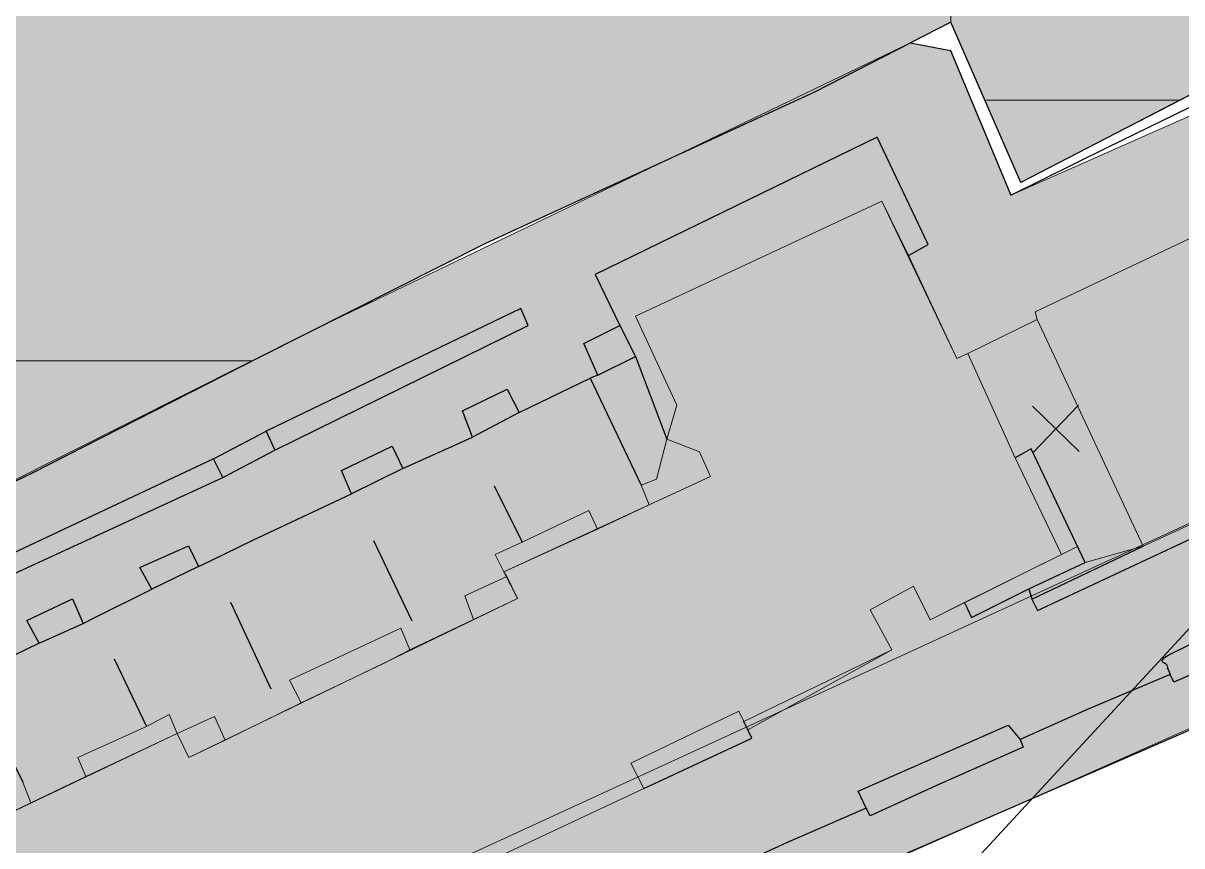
# Model space of a CAD drawing. Header units: metres. Extents: x -169 to 222, y -129 to 263.
# Drawn here: x -36 to 25.3, y 74.7 to 118.2 of the extents above; entities that cross this region are included whole.
import ezdxf

# ---------------------------------------------------------------- set-up
doc = ezdxf.new("R2010")
doc.units = ezdxf.units.M
doc.header["$LTSCALE"] = 5.08
doc.header["$XCLIPFRAME"] = 0
doc.linetypes.add('DGN Style 2', pattern=[3.417717, 2.050591, -1.367126])
for name, color, linetype, lineweight in [('buildings', 7, 'Continuous', 5), ('green areas', 7, 'DGN Style 2', 5), ('None', 7, 'Continuous', 5), ('pavement', 7, 'DGN Style 2', 5), ('zja-situatie water', 7, 'Continuous', 5)]:
    doc.layers.add(name, color=color, linetype=linetype, lineweight=lineweight)
doc.layers.add('site location - A-Z400-H-Cfil4', color=7, linetype='Continuous', lineweight=5, true_color=0x5a5a5a)
picture_1 = doc.add_image_def('image1.jpg', size_in_pixel=(1024, 683))

msp = doc.modelspace()

# ---------------------------------------------------------------- hatches: boundary and pattern name
at = {"layer": 'green areas', "linetype": 'Continuous', "lineweight": 0, "true_color": 0xeee9cc}
msp.add_hatch(color=254, dxfattribs=at).paths.add_polyline_path([(-116.293, 50.954), (-116.293, 24.944), (-114.213, 19.273), (-114.987, 17.502), (-114.221, 16.097), (-113.857, 15.87), (-107.372, 19.138), (-85.988, 30.012), (-67.629, 38.833), (-42.034, 50.533), (-7.187, 66.342), (17.395, 77.185), (44.223, 89.11), (55.822, 94.097), (57.601, 95.252), (74.78, 102.664), (79.971, 104.872), (97.678, 114.729), (108.659, 122.436), (113.94, 126.843), (113.94, 138.52), (92.143, 138.52), (89.355, 136.708), (88.726, 137.586), (68.965, 127.1), (51.107, 118.023), (47.212, 124.053), (27.317, 114.009), (16.266, 109.116), (13.083, 116.767), (10.959, 117.174), (-20.941, 101.831), (-40.126, 92.2), (-48.245, 88.554), (-63.25, 82.174), (-62.192, 79.8), (-66.719, 69.855), (-77.151, 65.926), (-116.293, 50.993)])
at = {"layer": 'None', "linetype": 'Continuous', "lineweight": 0, "true_color": 0xffaa99}
msp.add_hatch(color=21, dxfattribs=at).paths.add_polyline_path([(-56.054, 77.451), (-51.758, 69.079), (-52.45, 68.707), (-47.27, 58.19), (-40.173, 61.574), (-41.008, 63.296), (-38.782, 64.351), (-37.791, 62.166), (-30.001, 65.838), (-30.201, 66.385), (-24.51, 69.088), (-24.022, 67.806), (-16.149, 71.584), (-15.885, 71.039), (-10.931, 73.433), (-11.193, 73.936), (-3.151, 77.718), (-3.83, 79.061), (1.88, 81.807), (2.352, 80.821), (9.974, 85.061), (8.836, 87.18), (11.122, 88.426), (12, 86.642), (19.807, 90.52), (20.204, 89.686), (23.28, 90.544), (34.895, 95.891), (33.753, 98.221), (39.358, 100.966), (34.63, 111.046), (17.559, 102.935), (17.672, 102.535), (13.998, 100.735), (13.41, 100.47), (9.454, 108.807), (-3.587, 102.714), (-1.409, 98.01), (-1.928, 96.201), (-0.202, 95.533), (0.372, 94.23), (-10.549, 89.191), (-9.826, 87.764), (-27.23, 79.352), (-27.845, 80.632), (-38.974, 75.336), (-39.391, 76.197), (-38.826, 78.376), (-40.841, 79.22), (-43.015, 83.671)])
at = {"layer": 'zja-situatie water', "linetype": 'Continuous', "lineweight": 0, "true_color": 0xcfe6e6}
for points in [[(12.746, 138.52), (10.009, 138.52), (9.59, 138.254), (-2.582, 134.569), (-13.551, 133.467), (-28.328, 132.215), (-37.735, 131.373), (-52.128, 128.772), (-61.815, 124.559), (-73.174, 120.338), (-82.171, 115.459), (-92.161, 109.23), (-95.578, 107.336), (-63.25, 82.174), (-51.777, 87.117), (-44.713, 89.992), (-35.538, 94.408), (-23.451, 100.568), (-11.509, 106.578), (5.902, 114.588), (10.959, 117.174), (13.1, 118.27), (12.746, 138.52)], [(91.287, 138.52), (12.746, 138.52), (13.1, 118.27), (16.805, 109.782), (32.898, 118.108), (47.336, 125.452), (50.902, 118.867), (62.96, 124.243), (68.965, 127.1), (76.289, 130.87), (84.424, 135.373), (88.726, 137.586), (89.355, 136.708), (91.287, 138.52)]]:
    msp.add_hatch(color=254, dxfattribs=at).paths.add_polyline_path(points)

# ---------------------------------------------------------------- linework, layer by layer
at = {"layer": 'buildings'}
for p, q in [((-3.283, 93.764), (-2.862, 92.734)), ((-32.675, 78.346), (-27.845, 80.632)), ((-35.594, 76.961), (-32.675, 78.346))]:
    msp.add_line(p, q, dxfattribs=at)
at = {"layer": 'buildings', "flags": 128}
for points in [[(34.63, 111.046), (17.559, 102.935), (17.672, 102.535), (23.28, 90.544), (34.895, 95.891), (33.753, 98.221), (39.358, 100.966), (37.951, 103.947), (34.63, 111.046)], [(-1.928, 96.201), (-1.409, 98.01), (-3.587, 102.714), (9.454, 108.807), (10.859, 105.931)], [(10.859, 105.931), (13.41, 100.47), (13.998, 100.735)], [(16.508, 95.211), (13.998, 100.735), (17.672, 102.535)], [(-3.283, 93.764), (-2.484, 94.096), (-1.928, 96.201)], [(-2.862, 92.734), (0.372, 94.23), (-0.202, 95.533), (-1.928, 96.201)], [(16.508, 95.211), (18.948, 90.108), (13.826, 87.563)], [(-9.581, 90.754), (-6.054, 92.424), (-5.592, 91.437), (-2.862, 92.734)], [(-5.592, 91.437), (-10.549, 89.191), (-10.397, 88.94)], [(-10.549, 89.191), (-11.009, 90.093), (-9.581, 90.753)], [(-12.157, 86.665), (-12.623, 87.906), (-10.397, 88.94)], [(-12.157, 86.665), (-9.826, 87.764), (-10.397, 88.94)], [(13.826, 87.563), (12, 86.642), (11.122, 88.426), (8.836, 87.18), (9.974, 85.061), (2.143, 81.262)], [(-21.289, 82.25), (-16.922, 84.338), (-15.537, 85.06), (-12.157, 86.665)], [(-27.845, 80.632), (-25.871, 81.535), (-25.298, 80.274), (-21.289, 82.25), (-21.903, 83.446), (-16.002, 86.196), (-15.537, 85.06)], [(-29.461, 81.006), (-28.265, 81.641), (-27.845, 80.632), (-27.23, 79.352), (-25.298, 80.274)], [(2.143, 81.262), (1.88, 81.807), (-3.83, 79.061), (-3.151, 77.718)], [(-32.675, 78.346), (-33.095, 79.355), (-29.461, 81.006)], [(-38.623, 78.306), (-39.391, 76.197), (-38.974, 75.336), (-35.594, 76.961), (-36.015, 78.055)], [(-3.151, 77.718), (-11.193, 73.936), (-10.931, 73.433), (-15.885, 71.039), (-16.149, 71.584), (-24.022, 67.806), (-24.51, 69.088), (-30.201, 66.385), (-30.001, 65.838), (-37.791, 62.166), (-38.782, 64.351), (-41.008, 63.296), (-40.173, 61.574), (-42.316, 60.584)]]:
    msp.add_lwpolyline(points, dxfattribs=at)
at = {"layer": 'green areas', "color": 7, "linetype": 'Continuous'}
msp.add_line((-19.15, 37.615), (39.358, 100.966), dxfattribs=at)
at = {"layer": 'green areas', "color": 255, "linetype": 'Continuous', "flags": 128}
for points in [[(68.965, 127.1), (51.107, 118.023), (47.212, 124.053), (27.317, 114.009), (16.266, 109.116), (13.083, 116.767), (10.959, 117.174), (-20.941, 101.831), (-40.126, 92.2), (-48.245, 88.554), (-63.25, 82.174), (-62.192, 79.8), (-66.719, 69.855), (-77.151, 65.926), (-116.293, 50.993)], [(-116.293, 50.954), (-116.293, 24.944), (-114.213, 19.273), (-114.987, 17.502), (-114.221, 16.097), (-113.857, 15.87), (-107.372, 19.138), (-85.988, 30.012), (-67.629, 38.833), (-42.034, 50.533), (-7.187, 66.342), (17.395, 77.185), (44.223, 89.11), (55.822, 94.097), (57.601, 95.252), (74.78, 102.664), (79.971, 104.872), (97.678, 114.729), (108.659, 122.436)]]:
    msp.add_lwpolyline(points, dxfattribs=at)
at = {"layer": 'None', "color": 7, "linetype": 'Continuous'}
for p, q in [((-19.15, 37.615), (129.655, 198.737)), ((-19.15, 37.615), (39.358, 100.966)), ((-19.15, 37.615), (39.358, 100.966)), ((-47.27, 58.19), (30.796, 94.08))]:
    msp.add_line(p, q, dxfattribs=at)
at = {"layer": 'None', "color": 7, "linetype": 'Continuous', "flags": 128}
for points in [[(34.63, 111.046), (17.559, 102.935), (17.672, 102.535), (13.998, 100.735), (13.41, 100.47), (9.454, 108.807), (-3.587, 102.714), (-1.409, 98.01), (-1.928, 96.201), (-0.202, 95.533), (0.372, 94.23), (-10.549, 89.191), (-9.826, 87.764), (-27.23, 79.352), (-27.845, 80.632), (-38.974, 75.336)], [(-37.791, 62.166), (-30.001, 65.838), (-30.201, 66.385), (-24.51, 69.088), (-24.022, 67.806), (-16.149, 71.584), (-15.885, 71.039), (-10.931, 73.433), (-11.193, 73.936), (-3.151, 77.718), (-3.83, 79.061), (1.88, 81.807), (2.352, 80.821), (9.974, 85.061), (8.836, 87.18), (11.122, 88.426), (12, 86.642), (19.807, 90.52), (20.204, 89.686), (23.28, 90.544), (34.895, 95.891)]]:
    msp.add_lwpolyline(points, dxfattribs=at)
at = {"layer": 'pavement'}
msp.add_rational_spline([(113.94, 69.543), (113.94, 71.117), (113.94, 72.691), (111.436, 73.089), (108.859, 73.386), (106.961, 73.575), (105.062, 73.764), (103.165, 73.911), (101.268, 74.058), (99.361, 74.141), (97.454, 74.224), (95.548, 74.265), (93.642, 74.306), (93.604, 75.241), (93.715, 76.474), (70.047, 75.517), (49.97, 63.149), (50.503, 62.3), (51.036, 61.452), (49.257, 60.267), (47.478, 59.082), (36.173, 54.789), (23.608, 56.019), (19.355, 56.776), (15.103, 57.534), (14.445, 57.247), (13.786, 56.961), (13.697, 55.237), (13.608, 53.514), (14.558, 53.912), (15.507, 54.311), (15.961, 54.403), (16.415, 54.496), (16.88, 54.547), (17.344, 54.597), (17.81, 54.616), (18.275, 54.634), (18.741, 54.621), (19.207, 54.609), (19.663, 54.563), (20.119, 54.518), (21.181, 54.346), (22.242, 54.174), (30.798, 53.085), (39.277, 54.662), (40.47, 54.831), (41.664, 55), (41.661, 54.826), (41.659, 54.651), (40.361, 53.501), (39.063, 52.351), (39.225, 52.174), (39.387, 51.997), (38.439, 51.101), (37.492, 50.206), (36.555, 49.28), (35.619, 48.353), (34.725, 47.406), (33.831, 46.459), (32.959, 45.48), (32.087, 44.502), (31.893, 44.667), (31.7, 44.833), (31.524, 44.619), (31.347, 44.404), (32.118, 43.773), (32.889, 43.143), (33.432, 43.778), (43.004, 54.489), (74.396, 72.848), (96.98, 72.247), (98.22, 72.173), (99.46, 72.1), (100.69, 71.994), (101.919, 71.889), (101.948, 71.885), (101.976, 71.882), (107.929, 71.173), (113.714, 69.605), (113.827, 69.574), (113.94, 69.543)], [1, 1, 1, 1, 1, 1, 1, 1, 1, 1, 1, 1, 1, 1, 1, 1, 1, 1, 1, 1, 1, 1, 1, 1, 1, 1, 1, 1, 1, 1, 1, 1, 1, 1, 1, 1, 1, 1, 1, 1, 1, 1, 1, 0.987962990423, 1, 1, 1, 1, 1, 1, 1, 1, 1, 1, 1, 1, 1, 1, 1, 1, 1, 1, 1, 1, 1, 1, 1, 1, 1, 1, 1, 1, 1, 1, 1, 1, 1, 0.997332757668, 1, 1, 1], degree=2, knots=[0, 0, 0, 1, 1, 2, 2, 3, 3, 4, 4, 5, 5, 6, 6, 7, 8, 9, 9, 10, 10, 11, 11, 12, 12, 13, 13, 14, 14, 15, 15, 16, 16, 17, 17, 18, 18, 19, 19, 20, 20, 21, 21, 22, 22, 23, 23, 24, 24, 25, 25, 26, 26, 27, 27, 28, 28, 29, 29, 30, 30, 31, 31, 32, 32, 33, 33, 34, 34, 35, 36, 37, 37, 38, 38, 39, 39, 40, 40, 41, 41, 42, 42, 42], dxfattribs=at)
at = {"layer": 'site location - A-Z400-H-Cfil4', "color": 7, "lineweight": 30}
for p, q in [((-4.425, 102.213), (-3.592, 100.576)), ((-5.586, 99.589), (-3.592, 100.576)), ((-3.592, 100.576), (-1.928, 96.201)), ((-9.743, 97.61), (-5.986, 99.433)), ((17.413, 97.957), (19.89, 95.545)), ((17.456, 95.502), (19.847, 98)), ((-25.918, 95.169), (-23.128, 96.636)), ((-15.895, 94.645), (-12.219, 96.318)), ((-25.435, 94.182), (-22.666, 95.627)), ((-11.073, 93.734), (-9.581, 90.754)), ((-15.415, 86.566), (-17.438, 90.828)), ((-25.024, 87.584), (-22.89, 82.984)), ((-31.175, 84.576), (-29.461, 81.006))]:
    msp.add_line(p, q, dxfattribs=at)
at = {"layer": 'site location - A-Z400-H-Cfil4', "color": 7, "lineweight": 30, "flags": 128}
for points in [[(10.959, 117.174), (13.083, 116.767), (16.266, 109.116), (21.408, 111.662), (27.118, 114.45), (27.317, 114.009), (47.212, 124.053), (50.103, 118.514), (51.107, 118.023), (62.33, 122.729), (64.22, 123.609), (71.651, 127.295), (79.58, 131.52), (83.609, 133.601), (88.56, 136.186), (89.577, 134.912), (92.677, 138.057), (92.143, 138.52)], [(91.287, 138.52), (89.355, 136.708), (88.726, 137.586), (84.424, 135.373), (76.289, 130.87), (68.965, 127.1), (62.96, 124.243), (50.902, 118.867), (47.336, 125.452), (32.898, 118.108), (16.805, 109.782), (13.1, 118.27), (10.959, 117.174)], [(-79.179, 64.429), (-76.948, 65.188), (-77.151, 65.926), (-66.719, 69.855), (-62.192, 79.8), (-63.25, 82.174), (-51.777, 87.117), (-44.713, 89.992), (-35.538, 94.408), (-23.451, 100.568), (-11.509, 106.578), (5.902, 114.588), (10.959, 117.174)], [(10.859, 105.931), (11.908, 106.499), (9.204, 112.19), (-5.721, 104.921), (-4.425, 102.213)], [(-9.649, 103.117), (-23.128, 96.636), (-22.666, 95.627), (-9.273, 102.213), (-9.649, 103.117)], [(-5.586, 99.589), (-6.314, 101.27), (-4.425, 102.213)], [(57.199, 101.362), (55.379, 100.102), (55.532, 99.808), (48.452, 95.472), (40.781, 90.998), (40.415, 91.33), (36.558, 89.167), (32.991, 87.305), (33.039, 86.946), (29.468, 85.338), (24.909, 83.353), (24.711, 83.751)], [(-5.586, 99.589), (-5.986, 99.433), (-3.282, 93.764)], [(-12.219, 96.318), (-12.751, 97.706), (-10.379, 98.848), (-9.743, 97.61), (-12.219, 96.318)], [(17.38, 87.731), (17.687, 87.143), (25.877, 90.97), (36.878, 96.265), (36.719, 96.876)], [(-18.624, 93.306), (-19.154, 94.546), (-16.466, 95.842), (-15.895, 94.645), (-18.624, 93.306)], [(17.222, 88.279), (20.204, 89.686), (17.347, 95.691), (16.508, 95.211)], [(-25.435, 94.182), (-25.918, 95.169), (-39.61, 88.726), (-39.192, 87.844), (-25.435, 94.182)], [(-7.186, 66.342), (-3.028, 68.278), (11.364, 74.563), (29.119, 82.283), (44.223, 89.11), (53.742, 93.214), (54.941, 93.68), (55.424, 93.9), (55.822, 94.097), (56.135, 94.399), (56.802, 94.961)], [(-26.708, 89.46), (-26.036, 89.789), (-23.832, 90.865), (-18.624, 93.306)], [(-29.186, 88.273), (-29.819, 89.405), (-27.235, 90.551), (-26.708, 89.46), (-29.186, 88.273)], [(17.222, 88.279), (17.38, 87.731), (23.28, 90.544)], [(-35.148, 85.417), (-35.804, 86.612), (-33.389, 87.755), (-32.816, 86.453)], [(-35.148, 85.417), (-32.816, 86.452), (-32.208, 86.759), (-29.186, 88.273)], [(13.826, 87.563), (14.2, 86.765), (17.222, 88.279)], [(-35.148, 85.417), (-38.57, 83.748), (-36.586, 79.231), (-36.015, 78.055)], [(24.711, 83.751), (20.277, 81.875), (16.768, 80.31)], [(-3.151, 77.718), (2.561, 80.38), (2.143, 81.262)], [(8.617, 76.675), (8.199, 77.578), (16.141, 81.061), (16.768, 80.31)], [(16.768, 80.31), (16.924, 79.911), (12.491, 77.949), (8.836, 76.276), (8.617, 76.675)], [(8.617, 76.675), (4.394, 74.844), (0.676, 73.127)]]:
    msp.add_lwpolyline(points, dxfattribs=at)
at = {"layer": 'site location - A-Z400-H-Cfil4', "color": 7, "lineweight": 30}
msp.add_open_spline([(57.199, 101.361), (56.789, 101.81), (56.379, 102.258), (54.542, 103.53), (52.275, 103.287), (52.095, 103.242), (51.916, 103.196), (51.791, 103.109), (51.665, 103.022), (51.518, 102.977), (51.37, 102.932), (51.276, 102.857), (51.183, 102.781), (50.985, 102.576), (50.787, 102.372), (49.997, 101.532), (49.208, 100.693), (47.202, 98.551), (45.196, 96.41), (43.543, 94.687), (41.89, 92.965), (41.203, 92.296), (40.516, 91.628), (38.13, 90.644), (35.744, 89.66), (30.019, 87.179), (24.293, 84.697), (24.502, 84.224), (24.711, 83.751)], degree=2, knots=[0, 0, 0, 1, 1, 2, 2, 3, 3, 4, 4, 5, 5, 6, 6, 7, 7, 8, 8, 9, 9, 10, 10, 11, 11, 12, 12, 13, 13, 14, 14, 14], dxfattribs=at)

# ---------------------------------------------------------------- pictures from other files: only their frames are drawn
at = {"layer": 'zja-situatie water', "lineweight": 0}
image = msp.add_image(picture_1, insert=(-93.142, 107.701), size_in_units=(100, 66.699), dxfattribs=at)
image.set_boundary_path([(-0.5, 366.914), (-0.5, 672.41), (9.541, 666.843), (111.839, 603.053), (203.973, 553.097), (320.289, 509.874), (419.478, 466.733), (566.867, 440.1), (663.195, 431.477), (814.51, 418.651), (926.833, 407.367), (1023.5, 378.103), (1023.5, 366.914), (-0.5, 366.914)])
image.dxf.flags = 15
image = msp.add_image(picture_1, insert=(-81.239, 100.347), size_in_units=(100, 66.699), dxfattribs=at)
image.set_boundary_path([(-0.5, 522.571), (-0.5, 682.5), (586.807, 682.5), (591.249, 680.237), (713.53, 618.694), (891.822, 536.672), (943.611, 510.187), (965.53, 498.964), (961.91, 291.61), (933.878, 291.61), (929.593, 294.328), (804.947, 332.062), (692.624, 343.347), (541.308, 356.172), (444.98, 364.794), (297.592, 391.429), (198.402, 434.57), (82.087, 477.792), (-0.5, 522.571)])
image.dxf.flags = 15
image = msp.add_image(picture_1, insert=(12.017, 114.151), size_in_units=(100, 66.699), dxfattribs=at)
image.set_boundary_path([(29.006, 682.5), (135.005, 682.5), (213.325, 641.98), (361.17, 566.773), (397.685, 634.208), (521.164, 579.153), (582.655, 549.897), (657.647, 511.298), (740.954, 465.182), (785.007, 442.52), (791.448, 451.517), (811.226, 432.962), (6.974, 432.962), (10.594, 640.316), (29.006, 682.5)])
image.dxf.flags = 15
image = msp.add_image(picture_1, insert=(12.017, 47.451), size_in_units=(100, 66.699), dxfattribs=at)
image.set_boundary_path([(135.005, -0.5), (29.006, -0.5), (48.533, 44.238), (135.005, -0.5)])
image.dxf.flags = 15
image = msp.add_image(picture_1, insert=(-81.239, 33.647), size_in_units=(100, 66.699), dxfattribs=at)
image.set_boundary_path([(-0.5, -0.5), (-0.5, 42.212), (183.708, 185.59), (301.191, 134.975), (373.521, 105.53), (467.473, 60.315), (586.807, -0.5), (-0.5, -0.5)])
image.dxf.flags = 15

doc.saveas('drawing.dxf')
